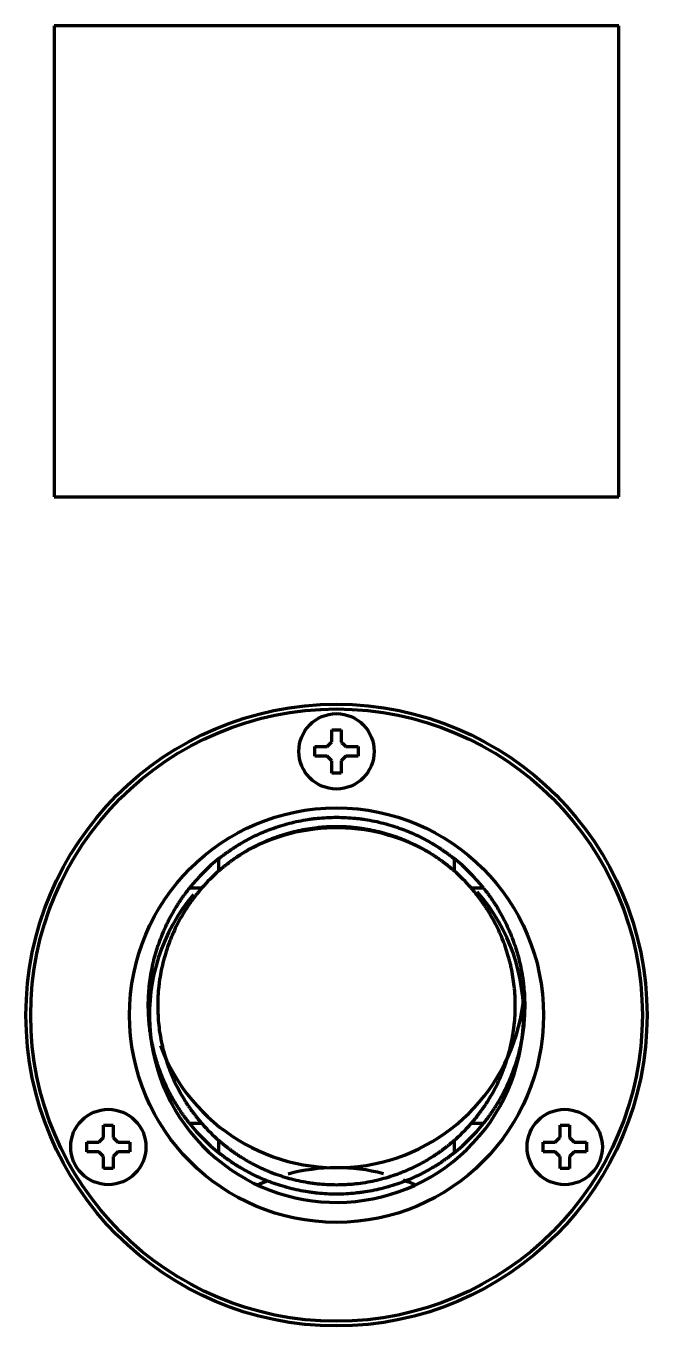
# Model space of a CAD drawing. Header units: inches. Extents: x 904 to 7172, y 213 to 5528.
# Drawn here: x 3042.6 to 3108.6, y 1136 to 1274 of the extents above; entities that cross this region are included whole.
import ezdxf

# ---------------------------------------------------------------- set-up
doc = ezdxf.new("R2010")
doc.units = ezdxf.units.IN

msp = doc.modelspace()

# ---------------------------------------------------------------- linework, layer by layer
at = {"linetype": 'Continuous', "lineweight": 70}
for p, q in [((3105.62, 1273.97), (3045.62, 1273.97)), ((3045.62, 1273.97), (3045.62, 1223.97)), ((3105.62, 1223.97), (3105.62, 1273.97)), ((3045.62, 1223.97), (3105.62, 1223.97)), ((3073.32, 1196.97), (3073.32, 1197.47)), ((3073.32, 1196.47), (3073.32, 1196.97)), ((3077.92, 1197.47), (3077.92, 1196.97)), ((3077.92, 1196.97), (3077.92, 1196.47)), ((3063.12, 1184.28), (3063.12, 1185.58)), ((3088.12, 1185.58), (3088.12, 1184.28)), ((3060.01, 1182.47), (3061.31, 1182.47)), ((3089.93, 1182.47), (3091.23, 1182.47)), ((3061.31, 1157.47), (3060.01, 1157.47)), ((3091.23, 1157.47), (3089.93, 1157.47)), ((3049.07, 1154.97), (3049.07, 1155.47)), ((3053.67, 1155.47), (3053.67, 1154.97)), ((3063.12, 1154.36), (3063.12, 1155.66)), ((3088.12, 1155.66), (3088.12, 1154.36)), ((3097.57, 1154.97), (3097.57, 1155.47)), ((3102.17, 1155.47), (3102.17, 1154.97)), ((3049.07, 1154.47), (3049.07, 1154.97)), ((3053.67, 1154.97), (3053.67, 1154.47)), ((3097.57, 1154.47), (3097.57, 1154.97)), ((3102.17, 1154.97), (3102.17, 1154.47))]:
    msp.add_line(p, q, dxfattribs=at)
for centre, radius in [((3075.62, 1168.97), 33), ((3075.62, 1168.97), 32.5), ((3075.62, 1196.97), 4), ((3075.62, 1168.97), 22), ((3051.37, 1154.97), 4), ((3099.87, 1154.97), 4)]:
    msp.add_circle(centre, radius, dxfattribs=at)
for centre, radius, start, end in [((3075.62, 1168.97), 19.88, 60, 122.0944), ((3075.62, 1169.97), 20, 128.6822, 141.3178), ((3075.62, 1169.97), 20, 38.6822, 51.3178), ((3075.62, 1169.97), 19, 131.1395, 138.8605), ((3075.62, 1169.97), 19, 41.1395, 48.8605), ((3075.62, 1168.97), 19.88, 139.875, 41.2013), ((3075.62, 1172.77), 20, 200.6156, 352.665), ((3075.62, 1169.97), 20, 218.6822, 231.3178), ((3075.62, 1169.97), 19, 221.1395, 228.8605), ((3075.62, 1169.97), 19, 311.1395, 318.8605), ((3075.62, 1169.97), 20, 308.6822, 321.3178), ((3075.62, 1132.77), 20, 75.5606, 104.9175), ((3075.62, 1132.77), 20, 111.375, 114.6994), ((3075.62, 1132.77), 20, 65.295, 69.2831)]:
    msp.add_arc(centre, radius, start, end, dxfattribs=at)
for points in [[(3075.12, 1197.97), (3075.12, 1198.02), (3075.12, 1198.13), (3075.12, 1198.29), (3075.12, 1198.45), (3075.12, 1198.61), (3075.12, 1198.76), (3075.12, 1198.91), (3075.12, 1199.08), (3075.12, 1199.2), (3075.12, 1199.27)], [(3075.12, 1199.27), (3075.29, 1199.27), (3075.62, 1199.27), (3075.95, 1199.27), (3076.12, 1199.27)], [(3074.62, 1197.47), (3074.64, 1197.49), (3074.69, 1197.54), (3074.76, 1197.61), (3074.83, 1197.68), (3074.9, 1197.75), (3074.98, 1197.82), (3075.05, 1197.9), (3075.09, 1197.94), (3075.12, 1197.97)], [(3076.12, 1197.97), (3076.14, 1197.94), (3076.2, 1197.89), (3076.27, 1197.82), (3076.34, 1197.75), (3076.41, 1197.68), (3076.48, 1197.61), (3076.55, 1197.54), (3076.6, 1197.49), (3076.62, 1197.47)], [(3074.62, 1196.47), (3074.56, 1196.47), (3074.46, 1196.47), (3074.29, 1196.47), (3074.14, 1196.47), (3073.98, 1196.47), (3073.83, 1196.47), (3073.67, 1196.47), (3073.51, 1196.47), (3073.38, 1196.47), (3073.32, 1196.47)], [(3075.12, 1195.97), (3075.09, 1195.99), (3075.04, 1196.05), (3074.97, 1196.12), (3074.9, 1196.19), (3074.83, 1196.26), (3074.76, 1196.33), (3074.69, 1196.4), (3074.64, 1196.44), (3074.62, 1196.47)], [(3076.62, 1196.47), (3076.59, 1196.44), (3076.55, 1196.4), (3076.48, 1196.33), (3076.4, 1196.25), (3076.33, 1196.18), (3076.26, 1196.11), (3076.19, 1196.04), (3076.14, 1195.99), (3076.12, 1195.97)], [(3076.62, 1197.47), (3076.67, 1197.47), (3076.78, 1197.47), (3076.94, 1197.47), (3077.1, 1197.47), (3077.26, 1197.47), (3077.41, 1197.47), (3077.57, 1197.47), (3077.73, 1197.47), (3077.85, 1197.47), (3077.92, 1197.47)], [(3076.12, 1195.97), (3076.12, 1195.91), (3076.12, 1195.81), (3076.12, 1195.64), (3076.12, 1195.49), (3076.12, 1195.33), (3076.12, 1195.18), (3076.12, 1195.02), (3076.12, 1194.86), (3076.12, 1194.73), (3076.12, 1194.67)], [(3076.12, 1194.67), (3075.95, 1194.67), (3075.62, 1194.67), (3075.29, 1194.67), (3075.12, 1194.67)], [(3050.87, 1155.97), (3050.87, 1156.02), (3050.87, 1156.13), (3050.87, 1156.29), (3050.87, 1156.45), (3050.87, 1156.61), (3050.87, 1156.76), (3050.87, 1156.91), (3050.87, 1157.08), (3050.87, 1157.2), (3050.87, 1157.27)], [(3050.87, 1157.27), (3051.04, 1157.27), (3051.37, 1157.27), (3051.7, 1157.27), (3051.87, 1157.27)], [(3099.37, 1155.97), (3099.37, 1156.02), (3099.37, 1156.13), (3099.37, 1156.29), (3099.37, 1156.45), (3099.37, 1156.61), (3099.37, 1156.76), (3099.37, 1156.91), (3099.37, 1157.08), (3099.37, 1157.2), (3099.37, 1157.27)], [(3099.37, 1157.27), (3099.53, 1157.27), (3099.87, 1157.27), (3100.2, 1157.27), (3100.37, 1157.27)], [(3050.37, 1155.47), (3050.39, 1155.49), (3050.44, 1155.54), (3050.51, 1155.61), (3050.58, 1155.68), (3050.66, 1155.75), (3050.73, 1155.82), (3050.8, 1155.9), (3050.85, 1155.94), (3050.87, 1155.97)], [(3051.87, 1155.97), (3051.9, 1155.94), (3051.95, 1155.89), (3052.02, 1155.82), (3052.09, 1155.75), (3052.16, 1155.68), (3052.23, 1155.61), (3052.3, 1155.54), (3052.35, 1155.49), (3052.37, 1155.47)], [(3052.37, 1155.47), (3052.42, 1155.47), (3052.53, 1155.47), (3052.69, 1155.47), (3052.85, 1155.47), (3053.01, 1155.47), (3053.16, 1155.47), (3053.32, 1155.47), (3053.48, 1155.47), (3053.61, 1155.47), (3053.67, 1155.47)], [(3098.87, 1155.47), (3098.89, 1155.49), (3098.94, 1155.54), (3099.01, 1155.61), (3099.08, 1155.68), (3099.15, 1155.75), (3099.22, 1155.82), (3099.3, 1155.9), (3099.34, 1155.94), (3099.37, 1155.97)], [(3100.37, 1155.97), (3100.39, 1155.94), (3100.44, 1155.89), (3100.52, 1155.82), (3100.59, 1155.75), (3100.66, 1155.68), (3100.73, 1155.61), (3100.8, 1155.54), (3100.84, 1155.49), (3100.87, 1155.47)], [(3100.87, 1155.47), (3100.92, 1155.47), (3101.03, 1155.47), (3101.19, 1155.47), (3101.35, 1155.47), (3101.51, 1155.47), (3101.66, 1155.47), (3101.81, 1155.47), (3101.98, 1155.47), (3102.1, 1155.47), (3102.17, 1155.47)], [(3050.37, 1154.47), (3050.32, 1154.47), (3050.21, 1154.47), (3050.05, 1154.47), (3049.89, 1154.47), (3049.73, 1154.47), (3049.58, 1154.47), (3049.42, 1154.47), (3049.26, 1154.47), (3049.13, 1154.47), (3049.07, 1154.47)], [(3050.87, 1153.97), (3050.84, 1153.99), (3050.79, 1154.05), (3050.72, 1154.12), (3050.65, 1154.19), (3050.58, 1154.26), (3050.51, 1154.33), (3050.44, 1154.4), (3050.39, 1154.44), (3050.37, 1154.47)], [(3052.37, 1154.47), (3052.35, 1154.44), (3052.3, 1154.4), (3052.23, 1154.33), (3052.16, 1154.25), (3052.08, 1154.18), (3052.01, 1154.11), (3051.94, 1154.04), (3051.89, 1153.99), (3051.87, 1153.97)], [(3051.87, 1153.97), (3051.87, 1153.91), (3051.87, 1153.81), (3051.87, 1153.64), (3051.87, 1153.49), (3051.87, 1153.33), (3051.87, 1153.18), (3051.87, 1153.02), (3051.87, 1152.86), (3051.87, 1152.73), (3051.87, 1152.67)], [(3098.87, 1154.47), (3098.81, 1154.47), (3098.7, 1154.47), (3098.54, 1154.47), (3098.38, 1154.47), (3098.23, 1154.47), (3098.08, 1154.47), (3097.92, 1154.47), (3097.75, 1154.47), (3097.63, 1154.47), (3097.57, 1154.47)], [(3099.37, 1153.97), (3099.34, 1153.99), (3099.29, 1154.05), (3099.22, 1154.12), (3099.14, 1154.19), (3099.07, 1154.26), (3099.01, 1154.33), (3098.94, 1154.4), (3098.89, 1154.44), (3098.87, 1154.47)], [(3100.87, 1154.47), (3100.84, 1154.44), (3100.8, 1154.4), (3100.72, 1154.33), (3100.65, 1154.25), (3100.58, 1154.18), (3100.51, 1154.11), (3100.44, 1154.04), (3100.39, 1153.99), (3100.37, 1153.97)], [(3100.37, 1153.97), (3100.37, 1153.91), (3100.37, 1153.81), (3100.37, 1153.64), (3100.37, 1153.49), (3100.37, 1153.33), (3100.37, 1153.18), (3100.37, 1153.02), (3100.37, 1152.86), (3100.37, 1152.73), (3100.37, 1152.67)], [(3051.87, 1152.67), (3051.7, 1152.67), (3051.37, 1152.67), (3051.04, 1152.67), (3050.87, 1152.67)], [(3100.37, 1152.67), (3100.2, 1152.67), (3099.87, 1152.67), (3099.53, 1152.67), (3099.37, 1152.67)]]:
    msp.add_open_spline(points, degree=3, dxfattribs=at)
for points, knots in [([(3076.12, 1199.27), (3076.12, 1199.07), (3076.12, 1198.86), (3076.12, 1198.53), (3076.12, 1198.42), (3076.12, 1198.2), (3076.12, 1198.08), (3076.12, 1197.97)], [0, 0, 0, 0, 0.5, 0.5, 0.75, 0.75, 1, 1, 1, 1]), ([(3073.32, 1197.47), (3073.52, 1197.47), (3073.73, 1197.47), (3074.06, 1197.47), (3074.17, 1197.47), (3074.39, 1197.47), (3074.5, 1197.47), (3074.62, 1197.47)], [0, 0, 0, 0, 0.5, 0.5, 0.75, 0.75, 1, 1, 1, 1]), ([(3077.92, 1196.47), (3077.72, 1196.47), (3077.51, 1196.47), (3077.18, 1196.47), (3077.07, 1196.47), (3076.85, 1196.47), (3076.73, 1196.47), (3076.62, 1196.47)], [0, 0, 0, 0, 0.5, 0.5, 0.75, 0.75, 1, 1, 1, 1]), ([(3075.12, 1194.67), (3075.12, 1194.87), (3075.12, 1195.08), (3075.12, 1195.41), (3075.12, 1195.52), (3075.12, 1195.74), (3075.12, 1195.85), (3075.12, 1195.97)], [0, 0, 0, 0, 0.5, 0.5, 0.75, 0.75, 1, 1, 1, 1]), ([(3063.12, 1185.58), (3063.12, 1185.58), (3063.13, 1185.59), (3063.18, 1185.63), (3063.21, 1185.65), (3063.27, 1185.7), (3063.28, 1185.71), (3063.3, 1185.72), (3063.34, 1185.75), (3063.38, 1185.79), (3063.47, 1185.86), (3063.54, 1185.91), (3063.69, 1186.02), (3063.77, 1186.08), (3063.94, 1186.21), (3064.04, 1186.27), (3064.23, 1186.41), (3064.32, 1186.47), (3064.53, 1186.61), (3064.64, 1186.68), (3064.86, 1186.83), (3064.97, 1186.9), (3065.14, 1187.01), (3065.23, 1187.06), (3065.32, 1187.11), (3065.38, 1187.15), (3065.41, 1187.17), (3065.69, 1187.33), (3065.94, 1187.47), (3066.46, 1187.75), (3066.73, 1187.89), (3067.28, 1188.15), (3067.56, 1188.28), (3068, 1188.46), (3068.15, 1188.52), (3068.37, 1188.61), (3068.45, 1188.64), (3068.6, 1188.69), (3068.67, 1188.72), (3069.05, 1188.86), (3069.36, 1188.97), (3069.99, 1189.16), (3070.3, 1189.25), (3070.94, 1189.42), (3071.26, 1189.49), (3071.92, 1189.63), (3072.25, 1189.69), (3072.67, 1189.75), (3072.75, 1189.76), (3072.92, 1189.79), (3073.17, 1189.82), (3073.43, 1189.85), (3073.93, 1189.9), (3074.61, 1189.95), (3075.62, 1189.98), (3076.63, 1189.95), (3077.31, 1189.9), (3077.73, 1189.86), (3077.82, 1189.85), (3077.99, 1189.83), (3078.24, 1189.8), (3078.49, 1189.76), (3078.99, 1189.68), (3079.32, 1189.63), (3079.97, 1189.49), (3080.3, 1189.42), (3080.93, 1189.25), (3081.25, 1189.16), (3081.87, 1188.97), (3082.18, 1188.86), (3082.56, 1188.72), (3082.64, 1188.7), (3082.79, 1188.64), (3083.01, 1188.55), (3083.23, 1188.46), (3083.67, 1188.28), (3083.95, 1188.15), (3084.5, 1187.89), (3084.77, 1187.75), (3085.29, 1187.47), (3085.55, 1187.33), (3085.85, 1187.15), (3085.91, 1187.12), (3086.03, 1187.04), (3086.09, 1187.01), (3086.26, 1186.9), (3086.38, 1186.83), (3086.6, 1186.68), (3086.71, 1186.61), (3086.91, 1186.47), (3087.01, 1186.41), (3087.13, 1186.32), (3087.15, 1186.31), (3087.2, 1186.27), (3087.27, 1186.22), (3087.34, 1186.18), (3087.47, 1186.08), (3087.55, 1186.02), (3087.7, 1185.91), (3087.76, 1185.86), (3087.84, 1185.8), (3087.85, 1185.79), (3087.88, 1185.77), (3087.9, 1185.76), (3087.94, 1185.72), (3087.96, 1185.71), (3088.03, 1185.65), (3088.06, 1185.63), (3088.09, 1185.6), (3088.09, 1185.6), (3088.1, 1185.59), (3088.11, 1185.59), (3088.12, 1185.58), (3088.12, 1185.58), (3088.12, 1185.58)], [0, 0, 0, 0, 0.015003, 0.015003, 0.030643, 0.030643, 0.034552, 0.034552, 0.038462, 0.046282, 0.046282, 0.061921, 0.061921, 0.07756, 0.07756, 0.0932, 0.0932, 0.108839, 0.108839, 0.124478, 0.124478, 0.140118, 0.140118, 0.147937, 0.151847, 0.151847, 0.155757, 0.155757, 0.187036, 0.187036, 0.218314, 0.218314, 0.249593, 0.249593, 0.265232, 0.265232, 0.273052, 0.273052, 0.280872, 0.280872, 0.31215, 0.31215, 0.343429, 0.343429, 0.374707, 0.374707, 0.405986, 0.405986, 0.413806, 0.413806, 0.421625, 0.437265, 0.437265, 0.468543, 0.499822, 0.531101, 0.562379, 0.562379, 0.570199, 0.570199, 0.578018, 0.593658, 0.593658, 0.624936, 0.624936, 0.656215, 0.656215, 0.687494, 0.687494, 0.718772, 0.718772, 0.726592, 0.726592, 0.734412, 0.750051, 0.750051, 0.78133, 0.78133, 0.812608, 0.812608, 0.843887, 0.843887, 0.851706, 0.851706, 0.859526, 0.859526, 0.875165, 0.875165, 0.890805, 0.890805, 0.906444, 0.906444, 0.910354, 0.910354, 0.914264, 0.922083, 0.922083, 0.937723, 0.937723, 0.953362, 0.953362, 0.957272, 0.957272, 0.961182, 0.961182, 0.969001, 0.969001, 0.984641, 0.984641, 0.98855, 0.98855, 0.99246, 0.99246, 1, 1, 1, 1]), ([(3088.12, 1184.28), (3088.12, 1184.28), (3088.11, 1184.29), (3088.06, 1184.33), (3088.03, 1184.36), (3087.97, 1184.41), (3087.96, 1184.42), (3087.93, 1184.44), (3087.9, 1184.47), (3087.85, 1184.5), (3087.76, 1184.58), (3087.69, 1184.64), (3087.58, 1184.73), (3087.54, 1184.76), (3087.48, 1184.81), (3087.46, 1184.83), (3087.42, 1184.86), (3087.4, 1184.88), (3087.29, 1184.96), (3087.2, 1185.03), (3087.01, 1185.17), (3086.91, 1185.25), (3086.71, 1185.4), (3086.6, 1185.47), (3086.39, 1185.62), (3086.27, 1185.7), (3086.1, 1185.82), (3086.04, 1185.85), (3085.95, 1185.91), (3085.92, 1185.93), (3085.86, 1185.97), (3085.83, 1185.99), (3085.56, 1186.16), (3085.31, 1186.31), (3084.79, 1186.61), (3084.53, 1186.75), (3083.98, 1187.03), (3083.69, 1187.17), (3083.26, 1187.36), (3083.11, 1187.43), (3082.89, 1187.52), (3082.81, 1187.55), (3082.66, 1187.61), (3082.59, 1187.64), (3082.21, 1187.79), (3081.9, 1187.9), (3081.27, 1188.11), (3080.96, 1188.21), (3080.32, 1188.38), (3079.99, 1188.46), (3079.33, 1188.6), (3079, 1188.67), (3078.58, 1188.74), (3078.49, 1188.75), (3078.33, 1188.77), (3078.07, 1188.81), (3077.82, 1188.84), (3077.31, 1188.9), (3076.63, 1188.95), (3075.95, 1188.97), (3075.27, 1188.97), (3074.93, 1188.96), (3074.42, 1188.93), (3074.16, 1188.91), (3073.91, 1188.89), (3073.74, 1188.87), (3073.65, 1188.87), (3073.22, 1188.82), (3072.89, 1188.77), (3072.22, 1188.66), (3071.89, 1188.6), (3071.23, 1188.46), (3070.91, 1188.38), (3070.27, 1188.2), (3069.95, 1188.11), (3069.48, 1187.95), (3069.33, 1187.9), (3069.1, 1187.81), (3069.02, 1187.78), (3068.86, 1187.73), (3068.79, 1187.7), (3068.41, 1187.55), (3068.11, 1187.43), (3067.54, 1187.17), (3067.26, 1187.03), (3066.71, 1186.75), (3066.44, 1186.61), (3065.93, 1186.31), (3065.68, 1186.16), (3065.38, 1185.97), (3065.32, 1185.93), (3065.2, 1185.86), (3065.14, 1185.82), (3064.97, 1185.7), (3064.85, 1185.63), (3064.64, 1185.47), (3064.53, 1185.4), (3064.32, 1185.25), (3064.22, 1185.17), (3064.11, 1185.08), (3064.08, 1185.06), (3064.04, 1185.03), (3064.01, 1185.01), (3063.94, 1184.96), (3063.9, 1184.92), (3063.77, 1184.82), (3063.69, 1184.76), (3063.54, 1184.64), (3063.48, 1184.58), (3063.38, 1184.5), (3063.36, 1184.48), (3063.32, 1184.45), (3063.3, 1184.44), (3063.28, 1184.42), (3063.27, 1184.41), (3063.21, 1184.36), (3063.18, 1184.33), (3063.13, 1184.29), (3063.12, 1184.28), (3063.12, 1184.28)], [0, 0, 0, 0, 0.015015, 0.015015, 0.030652, 0.030652, 0.034561, 0.034561, 0.03847, 0.046289, 0.046289, 0.061926, 0.061926, 0.069744, 0.069744, 0.073654, 0.073654, 0.077563, 0.077563, 0.0932, 0.0932, 0.108837, 0.108837, 0.124474, 0.124474, 0.140111, 0.140111, 0.147929, 0.147929, 0.151839, 0.151839, 0.155748, 0.155748, 0.187022, 0.187022, 0.218296, 0.218296, 0.24957, 0.24957, 0.265207, 0.265207, 0.273025, 0.273025, 0.280844, 0.280844, 0.312118, 0.312118, 0.343392, 0.343392, 0.374666, 0.374666, 0.40594, 0.40594, 0.413758, 0.413758, 0.421577, 0.437214, 0.437214, 0.468488, 0.499762, 0.499762, 0.531036, 0.531036, 0.546673, 0.554491, 0.554491, 0.56231, 0.56231, 0.593584, 0.593584, 0.624858, 0.624858, 0.656132, 0.656132, 0.687406, 0.687406, 0.703043, 0.703043, 0.710861, 0.710861, 0.71868, 0.71868, 0.749954, 0.749954, 0.781228, 0.781228, 0.812502, 0.812502, 0.843776, 0.843776, 0.851594, 0.851594, 0.859413, 0.859413, 0.87505, 0.87505, 0.890687, 0.890687, 0.906324, 0.906324, 0.910233, 0.910233, 0.914142, 0.914142, 0.921961, 0.921961, 0.937597, 0.937597, 0.953234, 0.953234, 0.961053, 0.961053, 0.964962, 0.964962, 0.968871, 0.968871, 0.984508, 0.984508, 1, 1, 1, 1]), ([(3060.01, 1157.47), (3060.01, 1157.47), (3060, 1157.48), (3059.96, 1157.53), (3059.93, 1157.56), (3059.89, 1157.61), (3059.88, 1157.63), (3059.86, 1157.65), (3059.83, 1157.69), (3059.8, 1157.73), (3059.73, 1157.82), (3059.68, 1157.89), (3059.57, 1158.04), (3059.51, 1158.12), (3059.38, 1158.29), (3059.31, 1158.38), (3059.18, 1158.57), (3059.11, 1158.67), (3058.97, 1158.88), (3058.9, 1158.99), (3058.76, 1159.2), (3058.69, 1159.32), (3058.58, 1159.49), (3058.53, 1159.58), (3058.47, 1159.67), (3058.44, 1159.73), (3058.42, 1159.76), (3058.26, 1160.03), (3058.11, 1160.29), (3057.84, 1160.81), (3057.7, 1161.08), (3057.44, 1161.63), (3057.31, 1161.91), (3057.13, 1162.35), (3057.07, 1162.49), (3056.98, 1162.72), (3056.95, 1162.79), (3056.89, 1162.94), (3056.86, 1163.02), (3056.73, 1163.4), (3056.62, 1163.71), (3056.43, 1164.33), (3056.34, 1164.65), (3056.17, 1165.29), (3056.1, 1165.61), (3055.96, 1166.26), (3055.9, 1166.59), (3055.84, 1167.01), (3055.83, 1167.1), (3055.8, 1167.26), (3055.77, 1167.52), (3055.74, 1167.77), (3055.69, 1168.28), (3055.66, 1168.62), (3055.64, 1169.13), (3055.63, 1169.3), (3055.62, 1169.64), (3055.62, 1169.81), (3055.62, 1170.32), (3055.63, 1170.67), (3055.66, 1171.34), (3055.72, 1172.02), (3055.8, 1172.68), (3055.9, 1173.34), (3055.96, 1173.67), (3056.06, 1174.16), (3056.1, 1174.33), (3056.15, 1174.57), (3056.17, 1174.65), (3056.21, 1174.81), (3056.23, 1174.89), (3056.34, 1175.3), (3056.43, 1175.61), (3056.62, 1176.24), (3056.73, 1176.54), (3056.95, 1177.14), (3057.06, 1177.44), (3057.31, 1178.01), (3057.43, 1178.3), (3057.63, 1178.71), (3057.7, 1178.85), (3057.8, 1179.05), (3057.83, 1179.12), (3057.9, 1179.25), (3057.94, 1179.32), (3058.11, 1179.65), (3058.26, 1179.9), (3058.47, 1180.26), (3058.54, 1180.38), (3058.69, 1180.61), (3058.76, 1180.73), (3058.87, 1180.89), (3058.9, 1180.95), (3058.97, 1181.05), (3059.01, 1181.11), (3059.11, 1181.26), (3059.18, 1181.36), (3059.31, 1181.55), (3059.38, 1181.64), (3059.5, 1181.81), (3059.56, 1181.89), (3059.63, 1181.99), (3059.65, 1182.01), (3059.67, 1182.04), (3059.69, 1182.06), (3059.73, 1182.11), (3059.75, 1182.14), (3059.82, 1182.23), (3059.86, 1182.29), (3059.91, 1182.35), (3059.93, 1182.37), (3059.95, 1182.4), (3059.96, 1182.41), (3059.97, 1182.42), (3059.97, 1182.43), (3060, 1182.46), (3060.01, 1182.47), (3060.01, 1182.47)], [0, 0, 0, 0, 0.015001, 0.015001, 0.030638, 0.030638, 0.034548, 0.034548, 0.038457, 0.046276, 0.046276, 0.061913, 0.061913, 0.07755, 0.07755, 0.093188, 0.093188, 0.108825, 0.108825, 0.124463, 0.124463, 0.1401, 0.1401, 0.147919, 0.151828, 0.151828, 0.155737, 0.155737, 0.187012, 0.187012, 0.218287, 0.218287, 0.249561, 0.249561, 0.265199, 0.265199, 0.273017, 0.273017, 0.280836, 0.280836, 0.312111, 0.312111, 0.343385, 0.343385, 0.37466, 0.37466, 0.405935, 0.405935, 0.413753, 0.413753, 0.421572, 0.437209, 0.437209, 0.468484, 0.468484, 0.484122, 0.484122, 0.499759, 0.499759, 0.531034, 0.531034, 0.562308, 0.593583, 0.593583, 0.624858, 0.624858, 0.640495, 0.640495, 0.648314, 0.648314, 0.656132, 0.656132, 0.687407, 0.687407, 0.718682, 0.718682, 0.749956, 0.749956, 0.781231, 0.781231, 0.796868, 0.796868, 0.804687, 0.804687, 0.812506, 0.812506, 0.84378, 0.84378, 0.859418, 0.859418, 0.875055, 0.875055, 0.882874, 0.882874, 0.890693, 0.890693, 0.90633, 0.90633, 0.921967, 0.921967, 0.937605, 0.937605, 0.941514, 0.941514, 0.945423, 0.945423, 0.953242, 0.953242, 0.968879, 0.968879, 0.976698, 0.976698, 0.980607, 0.980607, 0.984517, 0.984517, 1, 1, 1, 1]), ([(3061.31, 1182.47), (3061.31, 1182.47), (3061.3, 1182.45), (3061.26, 1182.41), (3061.23, 1182.37), (3061.18, 1182.32), (3061.17, 1182.31), (3061.15, 1182.28), (3061.12, 1182.25), (3061.08, 1182.2), (3061.01, 1182.11), (3060.95, 1182.04), (3060.86, 1181.93), (3060.83, 1181.89), (3060.78, 1181.83), (3060.76, 1181.81), (3060.73, 1181.77), (3060.71, 1181.75), (3060.63, 1181.64), (3060.56, 1181.55), (3060.41, 1181.36), (3060.34, 1181.26), (3060.19, 1181.06), (3060.12, 1180.95), (3059.96, 1180.74), (3059.89, 1180.63), (3059.77, 1180.45), (3059.73, 1180.39), (3059.68, 1180.3), (3059.66, 1180.28), (3059.62, 1180.22), (3059.6, 1180.19), (3059.43, 1179.91), (3059.28, 1179.66), (3058.98, 1179.15), (3058.84, 1178.88), (3058.56, 1178.33), (3058.42, 1178.05), (3058.22, 1177.61), (3058.16, 1177.47), (3058.07, 1177.24), (3058.04, 1177.17), (3057.98, 1177.02), (3057.95, 1176.94), (3057.8, 1176.56), (3057.69, 1176.26), (3057.48, 1175.63), (3057.38, 1175.32), (3057.21, 1174.68), (3057.13, 1174.35), (3056.98, 1173.69), (3056.92, 1173.36), (3056.85, 1172.94), (3056.84, 1172.86), (3056.81, 1172.69), (3056.78, 1172.43), (3056.75, 1172.18), (3056.69, 1171.67), (3056.66, 1171.33), (3056.64, 1170.81), (3056.63, 1170.64), (3056.62, 1170.3), (3056.62, 1170.13), (3056.62, 1169.61), (3056.63, 1169.27), (3056.67, 1168.59), (3056.72, 1167.91), (3056.81, 1167.24), (3056.92, 1166.57), (3056.98, 1166.24), (3057.09, 1165.75), (3057.13, 1165.59), (3057.19, 1165.34), (3057.21, 1165.26), (3057.25, 1165.1), (3057.28, 1165.02), (3057.39, 1164.61), (3057.48, 1164.3), (3057.69, 1163.67), (3057.8, 1163.37), (3058.03, 1162.77), (3058.16, 1162.47), (3058.41, 1161.9), (3058.55, 1161.62), (3058.76, 1161.2), (3058.83, 1161.06), (3058.98, 1160.79), (3059.05, 1160.66), (3059.28, 1160.27), (3059.43, 1160.02), (3059.66, 1159.66), (3059.73, 1159.54), (3059.89, 1159.31), (3059.96, 1159.2), (3060.08, 1159.04), (3060.12, 1158.98), (3060.17, 1158.9), (3060.19, 1158.88), (3060.23, 1158.83), (3060.25, 1158.8), (3060.34, 1158.67), (3060.41, 1158.57), (3060.56, 1158.38), (3060.63, 1158.29), (3060.76, 1158.12), (3060.83, 1158.04), (3060.9, 1157.95), (3060.92, 1157.93), (3060.95, 1157.89), (3060.99, 1157.84), (3061.03, 1157.79), (3061.11, 1157.7), (3061.15, 1157.65), (3061.2, 1157.59), (3061.21, 1157.58), (3061.23, 1157.56), (3061.23, 1157.56), (3061.26, 1157.53), (3061.27, 1157.52), (3061.3, 1157.48), (3061.31, 1157.47), (3061.31, 1157.47)], [0, 0, 0, 0, 0.015014, 0.015014, 0.030651, 0.030651, 0.034561, 0.034561, 0.03847, 0.046288, 0.046288, 0.061925, 0.061925, 0.069744, 0.069744, 0.073653, 0.073653, 0.077562, 0.077562, 0.093199, 0.093199, 0.108837, 0.108837, 0.124474, 0.124474, 0.140111, 0.140111, 0.147929, 0.147929, 0.151838, 0.151838, 0.155748, 0.155748, 0.187022, 0.187022, 0.218296, 0.218296, 0.24957, 0.24957, 0.265207, 0.265207, 0.273025, 0.273025, 0.280844, 0.280844, 0.312118, 0.312118, 0.343392, 0.343392, 0.374666, 0.374666, 0.40594, 0.40594, 0.413759, 0.413759, 0.421577, 0.437214, 0.437214, 0.468488, 0.468488, 0.484125, 0.484125, 0.499762, 0.499762, 0.531036, 0.531036, 0.56231, 0.593584, 0.593584, 0.624858, 0.624858, 0.640495, 0.640495, 0.648314, 0.648314, 0.656132, 0.656132, 0.687406, 0.687406, 0.718681, 0.718681, 0.749955, 0.749955, 0.781229, 0.781229, 0.796866, 0.796866, 0.812503, 0.812503, 0.843777, 0.843777, 0.859414, 0.859414, 0.875051, 0.875051, 0.882869, 0.882869, 0.886779, 0.886779, 0.890688, 0.890688, 0.906325, 0.906325, 0.921962, 0.921962, 0.937599, 0.937599, 0.941508, 0.941508, 0.945417, 0.953236, 0.953236, 0.968873, 0.968873, 0.972782, 0.972782, 0.976691, 0.976691, 0.98451, 0.98451, 1, 1, 1, 1]), ([(3089.93, 1157.47), (3089.93, 1157.47), (3089.94, 1157.48), (3089.98, 1157.53), (3090.01, 1157.56), (3090.06, 1157.62), (3090.07, 1157.63), (3090.09, 1157.65), (3090.12, 1157.69), (3090.16, 1157.73), (3090.23, 1157.82), (3090.29, 1157.89), (3090.38, 1158), (3090.41, 1158.04), (3090.46, 1158.1), (3090.47, 1158.12), (3090.51, 1158.17), (3090.52, 1158.19), (3090.61, 1158.29), (3090.68, 1158.38), (3090.82, 1158.57), (3090.9, 1158.67), (3091.04, 1158.88), (3091.12, 1158.98), (3091.27, 1159.2), (3091.35, 1159.31), (3091.46, 1159.48), (3091.5, 1159.54), (3091.56, 1159.63), (3091.58, 1159.66), (3091.62, 1159.72), (3091.64, 1159.75), (3091.81, 1160.02), (3091.96, 1160.27), (3092.26, 1160.79), (3092.4, 1161.06), (3092.68, 1161.61), (3092.82, 1161.89), (3093.01, 1162.32), (3093.08, 1162.47), (3093.17, 1162.69), (3093.2, 1162.77), (3093.26, 1162.92), (3093.29, 1162.99), (3093.44, 1163.37), (3093.55, 1163.68), (3093.76, 1164.3), (3093.85, 1164.62), (3094.03, 1165.26), (3094.11, 1165.58), (3094.25, 1166.24), (3094.32, 1166.57), (3094.38, 1167), (3094.4, 1167.08), (3094.42, 1167.25), (3094.46, 1167.5), (3094.49, 1167.76), (3094.55, 1168.27), (3094.57, 1168.61), (3094.6, 1169.12), (3094.61, 1169.29), (3094.62, 1169.64), (3094.62, 1169.81), (3094.62, 1170.33), (3094.61, 1170.67), (3094.57, 1171.35), (3094.52, 1172.03), (3094.42, 1172.7), (3094.32, 1173.36), (3094.25, 1173.69), (3094.15, 1174.19), (3094.11, 1174.35), (3094.05, 1174.6), (3094.03, 1174.68), (3093.98, 1174.84), (3093.96, 1174.92), (3093.85, 1175.32), (3093.75, 1175.64), (3093.55, 1176.26), (3093.44, 1176.57), (3093.2, 1177.17), (3093.08, 1177.46), (3092.82, 1178.04), (3092.69, 1178.32), (3092.48, 1178.73), (3092.4, 1178.87), (3092.26, 1179.14), (3092.18, 1179.27), (3091.96, 1179.66), (3091.81, 1179.91), (3091.58, 1180.27), (3091.5, 1180.39), (3091.35, 1180.62), (3091.27, 1180.73), (3091.16, 1180.9), (3091.12, 1180.95), (3091.06, 1181.03), (3091.05, 1181.06), (3091.01, 1181.11), (3090.99, 1181.14), (3090.9, 1181.26), (3090.82, 1181.36), (3090.68, 1181.55), (3090.61, 1181.64), (3090.47, 1181.81), (3090.41, 1181.89), (3090.33, 1181.99), (3090.32, 1182.01), (3090.29, 1182.04), (3090.25, 1182.09), (3090.21, 1182.14), (3090.13, 1182.23), (3090.08, 1182.29), (3090.04, 1182.34), (3090.03, 1182.35), (3090.01, 1182.37), (3090, 1182.38), (3089.98, 1182.41), (3089.97, 1182.42), (3089.94, 1182.46), (3089.93, 1182.47), (3089.93, 1182.47)], [0, 0, 0, 0, 0.015014, 0.015014, 0.030651, 0.030651, 0.034561, 0.034561, 0.03847, 0.046288, 0.046288, 0.061925, 0.061925, 0.069744, 0.069744, 0.073653, 0.073653, 0.077562, 0.077562, 0.093199, 0.093199, 0.108837, 0.108837, 0.124474, 0.124474, 0.140111, 0.140111, 0.147929, 0.147929, 0.151838, 0.151838, 0.155748, 0.155748, 0.187022, 0.187022, 0.218296, 0.218296, 0.24957, 0.24957, 0.265207, 0.265207, 0.273025, 0.273025, 0.280844, 0.280844, 0.312118, 0.312118, 0.343392, 0.343392, 0.374666, 0.374666, 0.40594, 0.40594, 0.413759, 0.413759, 0.421577, 0.437214, 0.437214, 0.468488, 0.468488, 0.484125, 0.484125, 0.499762, 0.499762, 0.531036, 0.531036, 0.56231, 0.593584, 0.593584, 0.624858, 0.624858, 0.640495, 0.640495, 0.648314, 0.648314, 0.656132, 0.656132, 0.687406, 0.687406, 0.718681, 0.718681, 0.749955, 0.749955, 0.781229, 0.781229, 0.796866, 0.796866, 0.812503, 0.812503, 0.843777, 0.843777, 0.859414, 0.859414, 0.875051, 0.875051, 0.882869, 0.882869, 0.886779, 0.886779, 0.890688, 0.890688, 0.906325, 0.906325, 0.921962, 0.921962, 0.937599, 0.937599, 0.941508, 0.941508, 0.945417, 0.953236, 0.953236, 0.968873, 0.968873, 0.972782, 0.972782, 0.976691, 0.976691, 0.98451, 0.98451, 1, 1, 1, 1]), ([(3091.23, 1182.47), (3091.23, 1182.47), (3091.24, 1182.45), (3091.28, 1182.41), (3091.3, 1182.38), (3091.35, 1182.32), (3091.36, 1182.31), (3091.38, 1182.29), (3091.41, 1182.25), (3091.44, 1182.2), (3091.51, 1182.11), (3091.56, 1182.05), (3091.67, 1181.9), (3091.73, 1181.82), (3091.86, 1181.64), (3091.92, 1181.55), (3092.06, 1181.36), (3092.12, 1181.26), (3092.26, 1181.06), (3092.33, 1180.95), (3092.48, 1180.73), (3092.55, 1180.62), (3092.66, 1180.44), (3092.71, 1180.36), (3092.76, 1180.27), (3092.8, 1180.21), (3092.82, 1180.18), (3092.98, 1179.9), (3093.12, 1179.65), (3093.4, 1179.13), (3093.54, 1178.86), (3093.8, 1178.31), (3093.93, 1178.02), (3094.11, 1177.59), (3094.17, 1177.44), (3094.26, 1177.22), (3094.29, 1177.14), (3094.34, 1176.99), (3094.37, 1176.92), (3094.51, 1176.54), (3094.62, 1176.23), (3094.81, 1175.61), (3094.9, 1175.29), (3095.07, 1174.65), (3095.14, 1174.33), (3095.28, 1173.67), (3095.33, 1173.34), (3095.4, 1172.92), (3095.41, 1172.84), (3095.44, 1172.67), (3095.47, 1172.42), (3095.5, 1172.17), (3095.55, 1171.66), (3095.58, 1171.32), (3095.6, 1170.81), (3095.61, 1170.64), (3095.62, 1170.3), (3095.62, 1170.12), (3095.62, 1169.61), (3095.61, 1169.27), (3095.57, 1168.59), (3095.52, 1167.92), (3095.44, 1167.25), (3095.33, 1166.59), (3095.28, 1166.26), (3095.17, 1165.77), (3095.14, 1165.61), (3095.08, 1165.37), (3095.06, 1165.28), (3095.02, 1165.12), (3095, 1165.04), (3094.9, 1164.64), (3094.81, 1164.32), (3094.61, 1163.7), (3094.51, 1163.39), (3094.29, 1162.79), (3094.17, 1162.5), (3093.93, 1161.92), (3093.8, 1161.64), (3093.61, 1161.22), (3093.54, 1161.09), (3093.44, 1160.88), (3093.4, 1160.82), (3093.33, 1160.68), (3093.3, 1160.62), (3093.12, 1160.29), (3092.98, 1160.04), (3092.77, 1159.67), (3092.69, 1159.55), (3092.55, 1159.32), (3092.48, 1159.21), (3092.37, 1159.04), (3092.34, 1158.99), (3092.26, 1158.88), (3092.23, 1158.83), (3092.12, 1158.67), (3092.06, 1158.57), (3091.92, 1158.38), (3091.86, 1158.29), (3091.73, 1158.12), (3091.67, 1158.04), (3091.6, 1157.95), (3091.59, 1157.93), (3091.56, 1157.89), (3091.55, 1157.88), (3091.51, 1157.82), (3091.49, 1157.79), (3091.42, 1157.7), (3091.37, 1157.65), (3091.32, 1157.58), (3091.31, 1157.56), (3091.29, 1157.54), (3091.28, 1157.53), (3091.27, 1157.52), (3091.26, 1157.51), (3091.24, 1157.48), (3091.23, 1157.47), (3091.23, 1157.47)], [0, 0, 0, 0, 0.015001, 0.015001, 0.030638, 0.030638, 0.034548, 0.034548, 0.038457, 0.046276, 0.046276, 0.061913, 0.061913, 0.07755, 0.07755, 0.093188, 0.093188, 0.108825, 0.108825, 0.124463, 0.124463, 0.1401, 0.1401, 0.147919, 0.151828, 0.151828, 0.155737, 0.155737, 0.187012, 0.187012, 0.218287, 0.218287, 0.249561, 0.249561, 0.265199, 0.265199, 0.273017, 0.273017, 0.280836, 0.280836, 0.312111, 0.312111, 0.343385, 0.343385, 0.37466, 0.37466, 0.405935, 0.405935, 0.413753, 0.413753, 0.421572, 0.437209, 0.437209, 0.468484, 0.468484, 0.484122, 0.484122, 0.499759, 0.499759, 0.531034, 0.531034, 0.562308, 0.593583, 0.593583, 0.624858, 0.624858, 0.640495, 0.640495, 0.648314, 0.648314, 0.656132, 0.656132, 0.687407, 0.687407, 0.718682, 0.718682, 0.749956, 0.749956, 0.781231, 0.781231, 0.796868, 0.796868, 0.804687, 0.804687, 0.812506, 0.812506, 0.84378, 0.84378, 0.859418, 0.859418, 0.875055, 0.875055, 0.882874, 0.882874, 0.890693, 0.890693, 0.90633, 0.90633, 0.921967, 0.921967, 0.937605, 0.937605, 0.941514, 0.941514, 0.945423, 0.945423, 0.953242, 0.953242, 0.968879, 0.968879, 0.976698, 0.976698, 0.980607, 0.980607, 0.984517, 0.984517, 1, 1, 1, 1]), ([(3051.87, 1157.27), (3051.87, 1157.07), (3051.87, 1156.86), (3051.87, 1156.53), (3051.87, 1156.42), (3051.87, 1156.2), (3051.87, 1156.08), (3051.87, 1155.97)], [0, 0, 0, 0, 0.5, 0.5, 0.75, 0.75, 1, 1, 1, 1]), ([(3100.37, 1157.27), (3100.37, 1157.07), (3100.37, 1156.86), (3100.37, 1156.53), (3100.37, 1156.42), (3100.37, 1156.2), (3100.37, 1156.08), (3100.37, 1155.97)], [0, 0, 0, 0, 0.5, 0.5, 0.75, 0.75, 1, 1, 1, 1]), ([(3049.07, 1155.47), (3049.27, 1155.47), (3049.48, 1155.47), (3049.81, 1155.47), (3049.92, 1155.47), (3050.14, 1155.47), (3050.25, 1155.47), (3050.37, 1155.47)], [0, 0, 0, 0, 0.5, 0.5, 0.75, 0.75, 1, 1, 1, 1]), ([(3063.12, 1155.66), (3063.12, 1155.66), (3063.13, 1155.65), (3063.18, 1155.61), (3063.21, 1155.58), (3063.27, 1155.53), (3063.28, 1155.52), (3063.3, 1155.5), (3063.34, 1155.47), (3063.38, 1155.43), (3063.48, 1155.35), (3063.54, 1155.3), (3063.66, 1155.21), (3063.69, 1155.18), (3063.75, 1155.13), (3063.78, 1155.11), (3063.82, 1155.08), (3063.84, 1155.06), (3063.95, 1154.98), (3064.04, 1154.91), (3064.23, 1154.76), (3064.32, 1154.69), (3064.53, 1154.54), (3064.63, 1154.46), (3064.85, 1154.31), (3064.96, 1154.24), (3065.14, 1154.12), (3065.2, 1154.08), (3065.28, 1154.02), (3065.31, 1154), (3065.37, 1153.97), (3065.4, 1153.95), (3065.68, 1153.77), (3065.93, 1153.62), (3066.44, 1153.33), (3066.71, 1153.18), (3067.26, 1152.9), (3067.54, 1152.77), (3067.98, 1152.57), (3068.13, 1152.51), (3068.35, 1152.41), (3068.42, 1152.38), (3068.57, 1152.32), (3068.65, 1152.29), (3069.03, 1152.14), (3069.34, 1152.03), (3069.96, 1151.83), (3070.28, 1151.73), (3070.92, 1151.55), (3071.25, 1151.47), (3071.9, 1151.33), (3072.24, 1151.27), (3072.66, 1151.2), (3072.74, 1151.19), (3072.91, 1151.16), (3073.16, 1151.13), (3073.42, 1151.09), (3073.93, 1151.04), (3074.6, 1150.99), (3075.28, 1150.97), (3075.96, 1150.97), (3076.31, 1150.98), (3076.82, 1151.01), (3077.07, 1151.02), (3077.33, 1151.04), (3077.5, 1151.06), (3077.59, 1151.07), (3078.01, 1151.12), (3078.35, 1151.16), (3079.02, 1151.27), (3079.35, 1151.33), (3080, 1151.48), (3080.33, 1151.56), (3080.97, 1151.73), (3081.28, 1151.83), (3081.75, 1151.99), (3081.91, 1152.04), (3082.14, 1152.12), (3082.22, 1152.15), (3082.37, 1152.21), (3082.45, 1152.24), (3082.83, 1152.39), (3083.12, 1152.51), (3083.7, 1152.77), (3083.98, 1152.9), (3084.53, 1153.18), (3084.79, 1153.33), (3085.31, 1153.62), (3085.56, 1153.77), (3085.86, 1153.96), (3085.92, 1154), (3086.04, 1154.08), (3086.1, 1154.12), (3086.27, 1154.23), (3086.38, 1154.31), (3086.6, 1154.46), (3086.71, 1154.54), (3086.91, 1154.69), (3087.01, 1154.76), (3087.13, 1154.85), (3087.16, 1154.87), (3087.2, 1154.91), (3087.22, 1154.92), (3087.29, 1154.98), (3087.34, 1155.01), (3087.47, 1155.11), (3087.55, 1155.18), (3087.69, 1155.3), (3087.76, 1155.35), (3087.85, 1155.43), (3087.88, 1155.45), (3087.92, 1155.49), (3087.93, 1155.5), (3087.96, 1155.52), (3087.97, 1155.53), (3088.03, 1155.58), (3088.06, 1155.61), (3088.11, 1155.65), (3088.12, 1155.66), (3088.12, 1155.66)], [0, 0, 0, 0, 0.015015, 0.015015, 0.030652, 0.030652, 0.034561, 0.034561, 0.03847, 0.046289, 0.046289, 0.061926, 0.061926, 0.069744, 0.069744, 0.073654, 0.073654, 0.077563, 0.077563, 0.0932, 0.0932, 0.108837, 0.108837, 0.124474, 0.124474, 0.140111, 0.140111, 0.147929, 0.147929, 0.151839, 0.151839, 0.155748, 0.155748, 0.187022, 0.187022, 0.218296, 0.218296, 0.24957, 0.24957, 0.265207, 0.265207, 0.273025, 0.273025, 0.280844, 0.280844, 0.312118, 0.312118, 0.343392, 0.343392, 0.374666, 0.374666, 0.40594, 0.40594, 0.413758, 0.413758, 0.421577, 0.437214, 0.437214, 0.468488, 0.499762, 0.499762, 0.531036, 0.531036, 0.546673, 0.554491, 0.554491, 0.56231, 0.56231, 0.593584, 0.593584, 0.624858, 0.624858, 0.656132, 0.656132, 0.687406, 0.687406, 0.703043, 0.703043, 0.710861, 0.710861, 0.71868, 0.71868, 0.749954, 0.749954, 0.781228, 0.781228, 0.812502, 0.812502, 0.843776, 0.843776, 0.851594, 0.851594, 0.859413, 0.859413, 0.87505, 0.87505, 0.890687, 0.890687, 0.906324, 0.906324, 0.910233, 0.910233, 0.914142, 0.914142, 0.921961, 0.921961, 0.937597, 0.937597, 0.953234, 0.953234, 0.961053, 0.961053, 0.964962, 0.964962, 0.968871, 0.968871, 0.984508, 0.984508, 1, 1, 1, 1]), ([(3097.57, 1155.47), (3097.77, 1155.47), (3097.98, 1155.47), (3098.3, 1155.47), (3098.41, 1155.47), (3098.64, 1155.47), (3098.75, 1155.47), (3098.87, 1155.47)], [0, 0, 0, 0, 0.5, 0.5, 0.75, 0.75, 1, 1, 1, 1]), ([(3050.87, 1152.67), (3050.87, 1152.87), (3050.87, 1153.08), (3050.87, 1153.41), (3050.87, 1153.52), (3050.87, 1153.74), (3050.87, 1153.85), (3050.87, 1153.97)], [0, 0, 0, 0, 0.5, 0.5, 0.75, 0.75, 1, 1, 1, 1]), ([(3053.67, 1154.47), (3053.47, 1154.47), (3053.26, 1154.47), (3052.93, 1154.47), (3052.82, 1154.47), (3052.6, 1154.47), (3052.49, 1154.47), (3052.37, 1154.47)], [0, 0, 0, 0, 0.5, 0.5, 0.75, 0.75, 1, 1, 1, 1]), ([(3088.12, 1154.36), (3088.12, 1154.35), (3088.11, 1154.34), (3088.06, 1154.31), (3088.03, 1154.28), (3087.97, 1154.24), (3087.96, 1154.23), (3087.94, 1154.21), (3087.9, 1154.18), (3087.86, 1154.15), (3087.76, 1154.08), (3087.7, 1154.03), (3087.55, 1153.91), (3087.47, 1153.85), (3087.29, 1153.73), (3087.2, 1153.66), (3087.01, 1153.53), (3086.91, 1153.46), (3086.71, 1153.32), (3086.6, 1153.25), (3086.38, 1153.11), (3086.27, 1153.04), (3086.09, 1152.93), (3086.01, 1152.88), (3085.92, 1152.82), (3085.85, 1152.79), (3085.82, 1152.77), (3085.55, 1152.61), (3085.3, 1152.46), (3084.78, 1152.18), (3084.51, 1152.05), (3083.96, 1151.79), (3083.67, 1151.66), (3083.24, 1151.47), (3083.09, 1151.41), (3082.87, 1151.33), (3082.79, 1151.3), (3082.64, 1151.24), (3082.56, 1151.21), (3082.18, 1151.07), (3081.88, 1150.97), (3081.25, 1150.77), (3080.94, 1150.68), (3080.3, 1150.52), (3079.97, 1150.44), (3079.32, 1150.31), (3078.99, 1150.25), (3078.57, 1150.19), (3078.48, 1150.17), (3078.32, 1150.15), (3078.06, 1150.12), (3077.81, 1150.09), (3077.31, 1150.04), (3076.63, 1149.98), (3075.62, 1149.96), (3074.6, 1149.98), (3073.93, 1150.04), (3073.5, 1150.08), (3073.42, 1150.09), (3073.25, 1150.11), (3073, 1150.14), (3072.75, 1150.17), (3072.25, 1150.25), (3071.92, 1150.31), (3071.26, 1150.44), (3070.94, 1150.52), (3070.3, 1150.68), (3069.99, 1150.77), (3069.37, 1150.97), (3069.06, 1151.07), (3068.68, 1151.21), (3068.6, 1151.24), (3068.45, 1151.3), (3068.23, 1151.38), (3068.01, 1151.47), (3067.57, 1151.66), (3067.29, 1151.78), (3066.73, 1152.05), (3066.46, 1152.18), (3065.94, 1152.46), (3065.69, 1152.6), (3065.39, 1152.78), (3065.33, 1152.82), (3065.21, 1152.89), (3065.15, 1152.93), (3064.97, 1153.04), (3064.86, 1153.11), (3064.64, 1153.25), (3064.53, 1153.32), (3064.33, 1153.46), (3064.23, 1153.53), (3064.11, 1153.61), (3064.08, 1153.63), (3064.04, 1153.66), (3063.97, 1153.71), (3063.9, 1153.76), (3063.77, 1153.85), (3063.69, 1153.91), (3063.54, 1154.03), (3063.47, 1154.08), (3063.4, 1154.14), (3063.38, 1154.15), (3063.35, 1154.17), (3063.34, 1154.18), (3063.3, 1154.21), (3063.28, 1154.23), (3063.21, 1154.28), (3063.18, 1154.31), (3063.15, 1154.33), (3063.14, 1154.34), (3063.13, 1154.34), (3063.13, 1154.35), (3063.12, 1154.35), (3063.12, 1154.36), (3063.12, 1154.36)], [0, 0, 0, 0, 0.015003, 0.015003, 0.030643, 0.030643, 0.034552, 0.034552, 0.038462, 0.046282, 0.046282, 0.061921, 0.061921, 0.07756, 0.07756, 0.0932, 0.0932, 0.108839, 0.108839, 0.124478, 0.124478, 0.140118, 0.140118, 0.147937, 0.151847, 0.151847, 0.155757, 0.155757, 0.187036, 0.187036, 0.218314, 0.218314, 0.249593, 0.249593, 0.265232, 0.265232, 0.273052, 0.273052, 0.280872, 0.280872, 0.31215, 0.31215, 0.343429, 0.343429, 0.374707, 0.374707, 0.405986, 0.405986, 0.413806, 0.413806, 0.421625, 0.437265, 0.437265, 0.468543, 0.499822, 0.531101, 0.562379, 0.562379, 0.570199, 0.570199, 0.578018, 0.593658, 0.593658, 0.624936, 0.624936, 0.656215, 0.656215, 0.687494, 0.687494, 0.718772, 0.718772, 0.726592, 0.726592, 0.734412, 0.750051, 0.750051, 0.78133, 0.78133, 0.812608, 0.812608, 0.843887, 0.843887, 0.851706, 0.851706, 0.859526, 0.859526, 0.875165, 0.875165, 0.890805, 0.890805, 0.906444, 0.906444, 0.910354, 0.910354, 0.914264, 0.922083, 0.922083, 0.937723, 0.937723, 0.953362, 0.953362, 0.957272, 0.957272, 0.961182, 0.961182, 0.969001, 0.969001, 0.984641, 0.984641, 0.98855, 0.98855, 0.99246, 0.99246, 1, 1, 1, 1]), ([(3099.37, 1152.67), (3099.37, 1152.87), (3099.37, 1153.08), (3099.37, 1153.41), (3099.37, 1153.52), (3099.37, 1153.74), (3099.37, 1153.85), (3099.37, 1153.97)], [0, 0, 0, 0, 0.5, 0.5, 0.75, 0.75, 1, 1, 1, 1]), ([(3102.17, 1154.47), (3101.96, 1154.47), (3101.75, 1154.47), (3101.43, 1154.47), (3101.32, 1154.47), (3101.1, 1154.47), (3100.98, 1154.47), (3100.87, 1154.47)], [0, 0, 0, 0, 0.5, 0.5, 0.75, 0.75, 1, 1, 1, 1])]:
    msp.add_open_spline(points, degree=3, knots=knots, dxfattribs=at)

doc.saveas('drawing.dxf')
